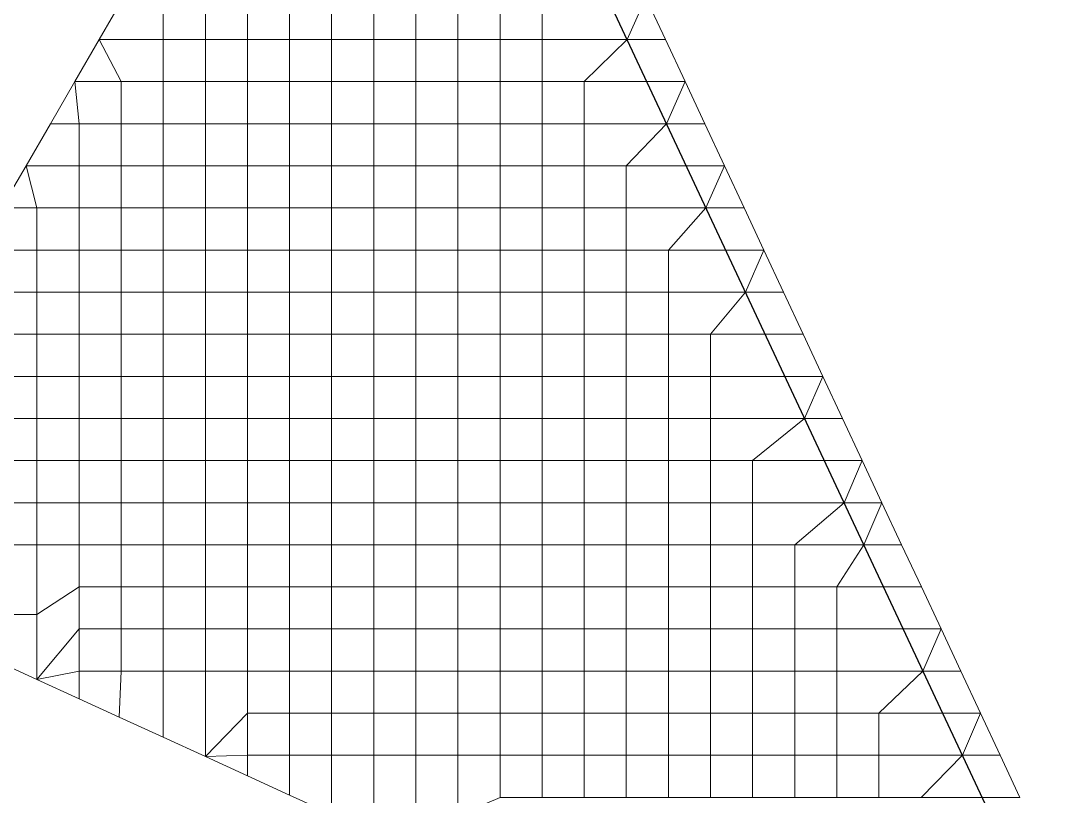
# Model space of a CAD drawing. Header units: inches. Extents: x 0 to 43.9, y -17.3 to 19.6.
# Drawn here: x 36.76 to 42.93, y -14.82 to -10.22 of the extents above; entities that cross this region are included whole.
import ezdxf

# ---------------------------------------------------------------- set-up
doc = ezdxf.new("R2010")
doc.units = ezdxf.units.IN
doc.header["$MEASUREMENT"] = 0
doc.layers.add('SAP.Beam 30X80', color=70, linetype='Continuous', lineweight=30)
doc.layers.add('SAP.Slab 30cm', color=11, linetype='Continuous', lineweight=15)

msp = doc.modelspace()

# ---------------------------------------------------------------- linework, layer by layer
at = {"layer": 'SAP.Beam 30X80'}
msp.add_line((39.06420000000004, -7.561897999999997), (42.93169999999986, -15.816894), dxfattribs=at)
at = {"layer": 'SAP.Slab 30cm'}
for points in [[(37.22438064050857, -10.32675), (37.60499999999986, -10.32675), (37.60499999999986, -10.07675), (37.39540000000005, -10.0313699)], [(37.60499999999986, -10.32675), (37.85499999999986, -10.32675), (37.85499999999986, -10.07675), (37.60499999999986, -10.07675)], [(37.85499999999986, -10.32675), (38.10499999999986, -10.32675), (38.10499999999986, -10.07675), (37.85499999999986, -10.07675)], [(38.10499999999986, -10.32675), (38.35499999999985, -10.32675), (38.35499999999985, -10.07675), (38.10499999999986, -10.07675)], [(38.35499999999985, -10.32675), (38.60499999999986, -10.32675), (38.60499999999986, -10.07675), (38.35499999999985, -10.07675)], [(38.60499999999986, -10.32675), (38.85499999999986, -10.32675), (38.85499999999986, -10.07675), (38.60499999999986, -10.07675)], [(38.85499999999986, -10.32675), (39.10499999999986, -10.32675), (39.10499999999986, -10.07675), (38.85499999999986, -10.07675)], [(39.10499999999986, -10.32675), (39.35499999999986, -10.32675), (39.35499999999986, -10.07675), (39.10499999999986, -10.07675)], [(39.35499999999986, -10.32675), (39.60499999999985, -10.32675), (39.60499999999985, -10.07675), (39.35499999999986, -10.07675)], [(39.60499999999985, -10.32675), (39.85499999999986, -10.32675), (39.85499999999986, -10.07675), (39.60499999999985, -10.07675)], [(39.85499999999986, -10.32675), (40.35954467490957, -10.32675), (40.2424186339036, -10.07675), (39.85499999999986, -10.07675)], [(40.35954467490957, -10.32675), (40.35954467490957, -10.32675), (40.46993455219925, -10.07675), (40.2424186339036, -10.07675)], [(40.35954467490957, -10.32675), (40.58687281399045, -10.32675), (40.46993455219925, -10.07675)], [(37.07963548038144, -10.57675), (37.35499999999986, -10.57675), (37.22438064050857, -10.32675)], [(37.35499999999986, -10.57675), (37.60499999999986, -10.57675), (37.60499999999986, -10.32675), (37.22438064050857, -10.32675)], [(37.60499999999986, -10.57675), (37.85499999999986, -10.57675), (37.85499999999986, -10.32675), (37.60499999999986, -10.32675)], [(37.85499999999986, -10.57675), (38.10499999999986, -10.57675), (38.10499999999986, -10.32675), (37.85499999999986, -10.32675)], [(38.10499999999986, -10.57675), (38.35499999999985, -10.57675), (38.35499999999985, -10.32675), (38.10499999999986, -10.32675)], [(38.35499999999985, -10.57675), (38.60499999999986, -10.57675), (38.60499999999986, -10.32675), (38.35499999999985, -10.32675)], [(38.60499999999986, -10.57675), (38.85499999999986, -10.57675), (38.85499999999986, -10.32675), (38.60499999999986, -10.32675)], [(38.85499999999986, -10.57675), (39.10499999999986, -10.57675), (39.10499999999986, -10.32675), (38.85499999999986, -10.32675)], [(39.10499999999986, -10.57675), (39.35499999999986, -10.57675), (39.35499999999986, -10.32675), (39.10499999999986, -10.32675)], [(39.35499999999986, -10.57675), (39.60499999999985, -10.57675), (39.60499999999985, -10.32675), (39.35499999999986, -10.32675)], [(39.60499999999985, -10.57675), (39.85499999999986, -10.57675), (39.85499999999986, -10.32675), (39.60499999999985, -10.32675)], [(39.85499999999986, -10.57675), (40.10499999999985, -10.57675), (40.35954467490957, -10.32675), (39.85499999999986, -10.32675)], [(40.10499999999985, -10.57675), (40.47667071591553, -10.57675), (40.35954467490957, -10.32675)], [(40.47667071591553, -10.57675), (40.70381107578166, -10.57675), (40.58687281399045, -10.32675), (40.35954467490957, -10.32675)], [(36.93489032025431, -10.82675), (37.10499999999985, -10.82675), (37.07963548038144, -10.57675)], [(37.10499999999985, -10.82675), (37.35499999999986, -10.82675), (37.35499999999986, -10.57675), (37.07963548038144, -10.57675)], [(37.35499999999986, -10.82675), (37.60499999999986, -10.82675), (37.60499999999986, -10.57675), (37.35499999999986, -10.57675)], [(37.60499999999986, -10.82675), (37.85499999999986, -10.82675), (37.85499999999986, -10.57675), (37.60499999999986, -10.57675)], [(37.85499999999986, -10.82675), (38.10499999999986, -10.82675), (38.10499999999986, -10.57675), (37.85499999999986, -10.57675)], [(38.10499999999986, -10.82675), (38.35499999999985, -10.82675), (38.35499999999985, -10.57675), (38.10499999999986, -10.57675)], [(38.35499999999985, -10.82675), (38.60499999999986, -10.82675), (38.60499999999986, -10.57675), (38.35499999999985, -10.57675)], [(38.60499999999986, -10.82675), (38.85499999999986, -10.82675), (38.85499999999986, -10.57675), (38.60499999999986, -10.57675)], [(38.85499999999986, -10.82675), (39.10499999999986, -10.82675), (39.10499999999986, -10.57675), (38.85499999999986, -10.57675)], [(39.10499999999986, -10.82675), (39.35499999999986, -10.82675), (39.35499999999986, -10.57675), (39.10499999999986, -10.57675)], [(39.35499999999986, -10.82675), (39.60499999999985, -10.82675), (39.60499999999985, -10.57675), (39.35499999999986, -10.57675)], [(39.60499999999985, -10.82675), (39.85499999999986, -10.82675), (39.85499999999986, -10.57675), (39.60499999999985, -10.57675)], [(39.85499999999986, -10.82675), (40.10499999999985, -10.82675), (40.10499999999985, -10.57675), (39.85499999999986, -10.57675)], [(40.10499999999985, -10.82675), (40.59379675692148, -10.82675), (40.47667071591553, -10.57675), (40.10499999999985, -10.57675)], [(40.59379675692148, -10.82675), (40.59379675692148, -10.82675), (40.70381107578166, -10.57675), (40.47667071591553, -10.57675)], [(40.59379675692148, -10.82675), (40.82074933757285, -10.82675), (40.70381107578166, -10.57675)], [(36.79014516012717, -11.07675), (37.10499999999985, -11.07675), (37.10499999999985, -10.82675), (36.93489032025431, -10.82675)], [(37.10499999999985, -11.07675), (37.35499999999986, -11.07675), (37.35499999999986, -10.82675), (37.10499999999985, -10.82675)], [(37.35499999999986, -11.07675), (37.60499999999986, -11.07675), (37.60499999999986, -10.82675), (37.35499999999986, -10.82675)], [(37.60499999999986, -11.07675), (37.85499999999986, -11.07675), (37.85499999999986, -10.82675), (37.60499999999986, -10.82675)], [(37.85499999999986, -11.07675), (38.10499999999986, -11.07675), (38.10499999999986, -10.82675), (37.85499999999986, -10.82675)], [(38.10499999999986, -11.07675), (38.35499999999985, -11.07675), (38.35499999999985, -10.82675), (38.10499999999986, -10.82675)], [(38.35499999999985, -11.07675), (38.60499999999986, -11.07675), (38.60499999999986, -10.82675), (38.35499999999985, -10.82675)], [(38.60499999999986, -11.07675), (38.85499999999986, -11.07675), (38.85499999999986, -10.82675), (38.60499999999986, -10.82675)], [(38.85499999999986, -11.07675), (39.10499999999986, -11.07675), (39.10499999999986, -10.82675), (38.85499999999986, -10.82675)], [(39.10499999999986, -11.07675), (39.35499999999986, -11.07675), (39.35499999999986, -10.82675), (39.10499999999986, -10.82675)], [(39.35499999999986, -11.07675), (39.60499999999985, -11.07675), (39.60499999999985, -10.82675), (39.35499999999986, -10.82675)], [(39.60499999999985, -11.07675), (39.85499999999986, -11.07675), (39.85499999999986, -10.82675), (39.60499999999985, -10.82675)], [(39.85499999999986, -11.07675), (40.10499999999985, -11.07675), (40.10499999999985, -10.82675), (39.85499999999986, -10.82675)], [(40.10499999999985, -11.07675), (40.35499999999982, -11.07675), (40.59379675692148, -10.82675), (40.10499999999985, -10.82675)], [(40.35499999999982, -11.07675), (40.71092279792742, -11.07675), (40.59379675692148, -10.82675)], [(40.71092279792742, -11.07675), (40.93768759936405, -11.07675), (40.82074933757285, -10.82675), (40.59379675692148, -10.82675)], [(36.64540000000005, -11.32675), (36.85499999999986, -11.32675), (36.79014516012717, -11.07675)], [(36.85499999999986, -11.32675), (37.10499999999985, -11.32675), (37.10499999999985, -11.07675), (36.79014516012717, -11.07675)], [(37.10499999999985, -11.32675), (37.35499999999986, -11.32675), (37.35499999999986, -11.07675), (37.10499999999985, -11.07675)], [(37.35499999999986, -11.32675), (37.60499999999986, -11.32675), (37.60499999999986, -11.07675), (37.35499999999986, -11.07675)], [(37.60499999999986, -11.32675), (37.85499999999986, -11.32675), (37.85499999999986, -11.07675), (37.60499999999986, -11.07675)], [(37.85499999999986, -11.32675), (38.10499999999986, -11.32675), (38.10499999999986, -11.07675), (37.85499999999986, -11.07675)], [(38.10499999999986, -11.32675), (38.35499999999985, -11.32675), (38.35499999999985, -11.07675), (38.10499999999986, -11.07675)], [(38.35499999999985, -11.32675), (38.60499999999986, -11.32675), (38.60499999999986, -11.07675), (38.35499999999985, -11.07675)], [(38.60499999999986, -11.32675), (38.85499999999986, -11.32675), (38.85499999999986, -11.07675), (38.60499999999986, -11.07675)], [(38.85499999999986, -11.32675), (39.10499999999986, -11.32675), (39.10499999999986, -11.07675), (38.85499999999986, -11.07675)], [(39.10499999999986, -11.32675), (39.35499999999986, -11.32675), (39.35499999999986, -11.07675), (39.10499999999986, -11.07675)], [(39.35499999999986, -11.32675), (39.60499999999985, -11.32675), (39.60499999999985, -11.07675), (39.35499999999986, -11.07675)], [(39.60499999999985, -11.32675), (39.85499999999986, -11.32675), (39.85499999999986, -11.07675), (39.60499999999985, -11.07675)], [(39.85499999999986, -11.32675), (40.10499999999985, -11.32675), (40.10499999999985, -11.07675), (39.85499999999986, -11.07675)], [(40.10499999999985, -11.32675), (40.35499999999982, -11.32675), (40.35499999999982, -11.07675), (40.10499999999985, -11.07675)], [(40.35499999999982, -11.32675), (40.82804883893337, -11.32675), (40.71092279792742, -11.07675), (40.35499999999982, -11.07675)], [(40.82804883893337, -11.32675), (40.82804883893337, -11.32675), (40.93768759936405, -11.07675), (40.71092279792742, -11.07675)], [(40.82804883893337, -11.32675), (41.05462586115526, -11.32675), (40.93768759936406, -11.07675)], [(36.60499999999986, -11.57675), (36.85499999999986, -11.57675), (36.85499999999986, -11.32675), (36.64540000000005, -11.32675)], [(36.85499999999986, -11.57675), (37.10499999999985, -11.57675), (37.10499999999985, -11.32675), (36.85499999999986, -11.32675)], [(37.10499999999985, -11.57675), (37.35499999999986, -11.57675), (37.35499999999986, -11.32675), (37.10499999999985, -11.32675)], [(37.35499999999986, -11.57675), (37.60499999999986, -11.57675), (37.60499999999986, -11.32675), (37.35499999999986, -11.32675)], [(37.60499999999986, -11.57675), (37.85499999999986, -11.57675), (37.85499999999986, -11.32675), (37.60499999999986, -11.32675)], [(37.85499999999986, -11.57675), (38.10499999999986, -11.57675), (38.10499999999986, -11.32675), (37.85499999999986, -11.32675)], [(38.10499999999986, -11.57675), (38.35499999999985, -11.57675), (38.35499999999985, -11.32675), (38.10499999999986, -11.32675)], [(38.35499999999985, -11.57675), (38.60499999999986, -11.57675), (38.60499999999986, -11.32675), (38.35499999999985, -11.32675)], [(38.60499999999986, -11.57675), (38.85499999999986, -11.57675), (38.85499999999986, -11.32675), (38.60499999999986, -11.32675)], [(38.85499999999986, -11.57675), (39.10499999999986, -11.57675), (39.10499999999986, -11.32675), (38.85499999999986, -11.32675)], [(39.10499999999986, -11.57675), (39.35499999999986, -11.57675), (39.35499999999986, -11.32675), (39.10499999999986, -11.32675)], [(39.35499999999986, -11.57675), (39.60499999999985, -11.57675), (39.60499999999985, -11.32675), (39.35499999999986, -11.32675)], [(39.60499999999985, -11.57675), (39.85499999999986, -11.57675), (39.85499999999986, -11.32675), (39.60499999999985, -11.32675)], [(39.85499999999986, -11.57675), (40.10499999999985, -11.57675), (40.10499999999985, -11.32675), (39.85499999999986, -11.32675)], [(40.10499999999985, -11.57675), (40.35499999999982, -11.57675), (40.35499999999982, -11.32675), (40.10499999999985, -11.32675)], [(40.35499999999982, -11.57675), (40.60499999999986, -11.57675), (40.82804883893337, -11.32675), (40.35499999999982, -11.32675)], [(40.60499999999986, -11.57675), (40.94517487993933, -11.57675), (40.82804883893337, -11.32675)], [(40.94517487993933, -11.57675), (41.17156412294646, -11.57675), (41.05462586115526, -11.32675), (40.82804883893337, -11.32675)], [(36.60499999999986, -11.82675), (36.85499999999986, -11.82675), (36.85499999999986, -11.57675), (36.60499999999986, -11.57675)], [(36.85499999999986, -11.82675), (37.10499999999985, -11.82675), (37.10499999999985, -11.57675), (36.85499999999986, -11.57675)], [(37.10499999999985, -11.82675), (37.35499999999986, -11.82675), (37.35499999999986, -11.57675), (37.10499999999985, -11.57675)], [(37.35499999999986, -11.82675), (37.60499999999986, -11.82675), (37.60499999999986, -11.57675), (37.35499999999986, -11.57675)], [(37.60499999999986, -11.82675), (37.85499999999986, -11.82675), (37.85499999999986, -11.57675), (37.60499999999986, -11.57675)], [(37.85499999999986, -11.82675), (38.10499999999986, -11.82675), (38.10499999999986, -11.57675), (37.85499999999986, -11.57675)], [(38.10499999999986, -11.82675), (38.35499999999985, -11.82675), (38.35499999999985, -11.57675), (38.10499999999986, -11.57675)], [(38.35499999999985, -11.82675), (38.60499999999986, -11.82675), (38.60499999999986, -11.57675), (38.35499999999985, -11.57675)], [(38.60499999999986, -11.82675), (38.85499999999986, -11.82675), (38.85499999999986, -11.57675), (38.60499999999986, -11.57675)], [(38.85499999999986, -11.82675), (39.10499999999986, -11.82675), (39.10499999999986, -11.57675), (38.85499999999986, -11.57675)], [(39.10499999999986, -11.82675), (39.35499999999986, -11.82675), (39.35499999999986, -11.57675), (39.10499999999986, -11.57675)], [(39.35499999999986, -11.82675), (39.60499999999985, -11.82675), (39.60499999999985, -11.57675), (39.35499999999986, -11.57675)], [(39.60499999999985, -11.82675), (39.85499999999986, -11.82675), (39.85499999999986, -11.57675), (39.60499999999985, -11.57675)], [(39.85499999999986, -11.82675), (40.10499999999985, -11.82675), (40.10499999999985, -11.57675), (39.85499999999986, -11.57675)], [(40.10499999999985, -11.82675), (40.35499999999982, -11.82675), (40.35499999999982, -11.57675), (40.10499999999985, -11.57675)], [(40.35499999999982, -11.82675), (40.60499999999986, -11.82675), (40.60499999999986, -11.57675), (40.35499999999982, -11.57675)], [(40.60499999999986, -11.82675), (41.06230092094524, -11.82675), (40.94517487993933, -11.57675), (40.60499999999986, -11.57675)], [(41.06230092094524, -11.82675), (41.06230092094524, -11.82675), (41.17156412294646, -11.57675), (40.94517487993933, -11.57675)], [(41.06230092094524, -11.82675), (41.28850238473765, -11.82675), (41.17156412294646, -11.57675)], [(36.60499999999986, -12.07675), (36.85499999999986, -12.07675), (36.85499999999986, -11.82675), (36.60499999999986, -11.82675)], [(36.85499999999986, -12.07675), (37.10499999999985, -12.07675), (37.10499999999985, -11.82675), (36.85499999999986, -11.82675)], [(37.10499999999985, -12.07675), (37.35499999999986, -12.07675), (37.35499999999986, -11.82675), (37.10499999999985, -11.82675)], [(37.35499999999986, -12.07675), (37.60499999999986, -12.07675), (37.60499999999986, -11.82675), (37.35499999999986, -11.82675)], [(37.60499999999986, -12.07675), (37.85499999999986, -12.07675), (37.85499999999986, -11.82675), (37.60499999999986, -11.82675)], [(37.85499999999986, -12.07675), (38.10499999999986, -12.07675), (38.10499999999986, -11.82675), (37.85499999999986, -11.82675)], [(38.10499999999986, -12.07675), (38.35499999999985, -12.07675), (38.35499999999985, -11.82675), (38.10499999999986, -11.82675)], [(38.35499999999985, -12.07675), (38.60499999999986, -12.07675), (38.60499999999986, -11.82675), (38.35499999999985, -11.82675)], [(38.60499999999986, -12.07675), (38.85499999999986, -12.07675), (38.85499999999986, -11.82675), (38.60499999999986, -11.82675)], [(38.85499999999986, -12.07675), (39.10499999999986, -12.07675), (39.10499999999986, -11.82675), (38.85499999999986, -11.82675)], [(39.10499999999986, -12.07675), (39.35499999999986, -12.07675), (39.35499999999986, -11.82675), (39.10499999999986, -11.82675)], [(39.35499999999986, -12.07675), (39.60499999999985, -12.07675), (39.60499999999985, -11.82675), (39.35499999999986, -11.82675)], [(39.60499999999985, -12.07675), (39.85499999999986, -12.07675), (39.85499999999986, -11.82675), (39.60499999999985, -11.82675)], [(39.85499999999986, -12.07675), (40.10499999999985, -12.07675), (40.10499999999985, -11.82675), (39.85499999999986, -11.82675)], [(40.10499999999985, -12.07675), (40.35499999999982, -12.07675), (40.35499999999982, -11.82675), (40.10499999999985, -11.82675)], [(40.35499999999982, -12.07675), (40.60499999999986, -12.07675), (40.60499999999986, -11.82675), (40.35499999999982, -11.82675)], [(40.60499999999986, -12.07675), (40.85499999999984, -12.07675), (41.06230092094524, -11.82675), (40.60499999999986, -11.82675)], [(40.85499999999984, -12.07675), (41.17942696195123, -12.07675), (41.06230092094524, -11.82675)], [(41.17942696195123, -12.07675), (41.40544064652885, -12.07675), (41.28850238473765, -11.82675), (41.06230092094524, -11.82675)], [(36.60499999999986, -12.32675), (36.85499999999986, -12.32675), (36.85499999999986, -12.07675), (36.60499999999986, -12.07675)], [(36.85499999999986, -12.32675), (37.10499999999985, -12.32675), (37.10499999999985, -12.07675), (36.85499999999986, -12.07675)], [(37.10499999999985, -12.32675), (37.35499999999986, -12.32675), (37.35499999999986, -12.07675), (37.10499999999985, -12.07675)], [(37.35499999999986, -12.32675), (37.60499999999986, -12.32675), (37.60499999999986, -12.07675), (37.35499999999986, -12.07675)], [(37.60499999999986, -12.32675), (37.85499999999986, -12.32675), (37.85499999999986, -12.07675), (37.60499999999986, -12.07675)], [(37.85499999999986, -12.32675), (38.10499999999986, -12.32675), (38.10499999999986, -12.07675), (37.85499999999986, -12.07675)], [(38.10499999999986, -12.32675), (38.35499999999985, -12.32675), (38.35499999999985, -12.07675), (38.10499999999986, -12.07675)], [(38.35499999999985, -12.32675), (38.60499999999986, -12.32675), (38.60499999999986, -12.07675), (38.35499999999985, -12.07675)], [(38.60499999999986, -12.32675), (38.85499999999986, -12.32675), (38.85499999999986, -12.07675), (38.60499999999986, -12.07675)], [(38.85499999999986, -12.32675), (39.10499999999986, -12.32675), (39.10499999999986, -12.07675), (38.85499999999986, -12.07675)], [(39.10499999999986, -12.32675), (39.35499999999986, -12.32675), (39.35499999999986, -12.07675), (39.10499999999986, -12.07675)], [(39.35499999999986, -12.32675), (39.60499999999985, -12.32675), (39.60499999999985, -12.07675), (39.35499999999986, -12.07675)], [(39.60499999999985, -12.32675), (39.85499999999986, -12.32675), (39.85499999999986, -12.07675), (39.60499999999985, -12.07675)], [(39.85499999999986, -12.32675), (40.10499999999985, -12.32675), (40.10499999999985, -12.07675), (39.85499999999986, -12.07675)], [(40.10499999999985, -12.32675), (40.35499999999982, -12.32675), (40.35499999999982, -12.07675), (40.10499999999985, -12.07675)], [(40.35499999999982, -12.32675), (40.60499999999986, -12.32675), (40.60499999999986, -12.07675), (40.35499999999982, -12.07675)], [(40.60499999999986, -12.32675), (40.85499999999984, -12.32675), (40.85499999999984, -12.07675), (40.60499999999986, -12.07675)], [(40.85499999999984, -12.32675), (41.29655300295718, -12.32675), (41.17942696195123, -12.07675), (40.85499999999984, -12.07675)], [(41.29655300295718, -12.32675), (41.52237890832007, -12.32675), (41.40544064652885, -12.07675), (41.17942696195123, -12.07675)], [(36.60499999999986, -12.57675), (36.85499999999986, -12.57675), (36.85499999999986, -12.32675), (36.60499999999986, -12.32675)], [(36.85499999999986, -12.57675), (37.10499999999985, -12.57675), (37.10499999999985, -12.32675), (36.85499999999986, -12.32675)], [(37.10499999999985, -12.57675), (37.35499999999986, -12.57675), (37.35499999999986, -12.32675), (37.10499999999985, -12.32675)], [(37.35499999999986, -12.57675), (37.60499999999986, -12.57675), (37.60499999999986, -12.32675), (37.35499999999986, -12.32675)], [(37.60499999999986, -12.57675), (37.85499999999986, -12.57675), (37.85499999999986, -12.32675), (37.60499999999986, -12.32675)], [(37.85499999999986, -12.57675), (38.10499999999986, -12.57675), (38.10499999999986, -12.32675), (37.85499999999986, -12.32675)], [(38.10499999999986, -12.57675), (38.35499999999985, -12.57675), (38.35499999999985, -12.32675), (38.10499999999986, -12.32675)], [(38.35499999999985, -12.57675), (38.60499999999986, -12.57675), (38.60499999999986, -12.32675), (38.35499999999985, -12.32675)], [(38.60499999999986, -12.57675), (38.85499999999986, -12.57675), (38.85499999999986, -12.32675), (38.60499999999986, -12.32675)], [(38.85499999999986, -12.57675), (39.10499999999986, -12.57675), (39.10499999999986, -12.32675), (38.85499999999986, -12.32675)], [(39.10499999999986, -12.57675), (39.35499999999986, -12.57675), (39.35499999999986, -12.32675), (39.10499999999986, -12.32675)], [(39.35499999999986, -12.57675), (39.60499999999985, -12.57675), (39.60499999999985, -12.32675), (39.35499999999986, -12.32675)], [(39.60499999999985, -12.57675), (39.85499999999986, -12.57675), (39.85499999999986, -12.32675), (39.60499999999985, -12.32675)], [(39.85499999999986, -12.57675), (40.10499999999985, -12.57675), (40.10499999999985, -12.32675), (39.85499999999986, -12.32675)], [(40.10499999999985, -12.57675), (40.35499999999982, -12.57675), (40.35499999999982, -12.32675), (40.10499999999985, -12.32675)], [(40.35499999999982, -12.57675), (40.60499999999986, -12.57675), (40.60499999999986, -12.32675), (40.35499999999982, -12.32675)], [(40.60499999999986, -12.57675), (40.85499999999984, -12.57675), (40.85499999999984, -12.32675), (40.60499999999986, -12.32675)], [(40.85499999999984, -12.57675), (41.41367904396313, -12.57675), (41.29655300295718, -12.32675), (40.85499999999984, -12.32675)], [(41.41367904396313, -12.57675), (41.41367904396313, -12.57675), (41.52237890832007, -12.32675), (41.29655300295718, -12.32675)], [(41.41367904396313, -12.57675), (41.63931717011127, -12.57675), (41.52237890832007, -12.32675)], [(36.60499999999986, -12.82675), (36.85499999999986, -12.82675), (36.85499999999986, -12.57675), (36.60499999999986, -12.57675)], [(36.85499999999986, -12.82675), (37.10499999999985, -12.82675), (37.10499999999985, -12.57675), (36.85499999999986, -12.57675)], [(37.10499999999985, -12.82675), (37.35499999999986, -12.82675), (37.35499999999986, -12.57675), (37.10499999999985, -12.57675)], [(37.35499999999986, -12.82675), (37.60499999999986, -12.82675), (37.60499999999986, -12.57675), (37.35499999999986, -12.57675)], [(37.60499999999986, -12.82675), (37.85499999999986, -12.82675), (37.85499999999986, -12.57675), (37.60499999999986, -12.57675)], [(37.85499999999986, -12.82675), (38.10499999999986, -12.82675), (38.10499999999986, -12.57675), (37.85499999999986, -12.57675)], [(38.10499999999986, -12.82675), (38.35499999999985, -12.82675), (38.35499999999985, -12.57675), (38.10499999999986, -12.57675)], [(38.35499999999985, -12.82675), (38.60499999999986, -12.82675), (38.60499999999986, -12.57675), (38.35499999999985, -12.57675)], [(38.60499999999986, -12.82675), (38.85499999999986, -12.82675), (38.85499999999986, -12.57675), (38.60499999999986, -12.57675)], [(38.85499999999986, -12.82675), (39.10499999999986, -12.82675), (39.10499999999986, -12.57675), (38.85499999999986, -12.57675)], [(39.10499999999986, -12.82675), (39.35499999999986, -12.82675), (39.35499999999986, -12.57675), (39.10499999999986, -12.57675)], [(39.35499999999986, -12.82675), (39.60499999999985, -12.82675), (39.60499999999985, -12.57675), (39.35499999999986, -12.57675)], [(39.60499999999985, -12.82675), (39.85499999999986, -12.82675), (39.85499999999986, -12.57675), (39.60499999999985, -12.57675)], [(39.85499999999986, -12.82675), (40.10499999999985, -12.82675), (40.10499999999985, -12.57675), (39.85499999999986, -12.57675)], [(40.10499999999985, -12.82675), (40.35499999999982, -12.82675), (40.35499999999982, -12.57675), (40.10499999999985, -12.57675)], [(40.35499999999982, -12.82675), (40.60499999999986, -12.82675), (40.60499999999986, -12.57675), (40.35499999999982, -12.57675)], [(40.60499999999986, -12.82675), (40.85499999999984, -12.82675), (40.85499999999984, -12.57675), (40.60499999999986, -12.57675)], [(40.85499999999984, -12.82675), (41.10499999999984, -12.82675), (41.41367904396313, -12.57675), (40.85499999999984, -12.57675)], [(41.10499999999984, -12.82675), (41.53080508496907, -12.82675), (41.41367904396313, -12.57675)], [(41.53080508496907, -12.82675), (41.75625543190249, -12.82675), (41.63931717011127, -12.57675), (41.41367904396313, -12.57675)], [(36.60499999999986, -13.07675), (36.85499999999986, -13.07675), (36.85499999999986, -12.82675), (36.60499999999986, -12.82675)], [(36.85499999999986, -13.07675), (37.10499999999985, -13.07675), (37.10499999999985, -12.82675), (36.85499999999986, -12.82675)], [(37.10499999999985, -13.07675), (37.35499999999986, -13.07675), (37.35499999999986, -12.82675), (37.10499999999985, -12.82675)], [(37.35499999999986, -13.07675), (37.60499999999986, -13.07675), (37.60499999999986, -12.82675), (37.35499999999986, -12.82675)], [(37.60499999999986, -13.07675), (37.85499999999986, -13.07675), (37.85499999999986, -12.82675), (37.60499999999986, -12.82675)], [(37.85499999999986, -13.07675), (38.10499999999986, -13.07675), (38.10499999999986, -12.82675), (37.85499999999986, -12.82675)], [(38.10499999999986, -13.07675), (38.35499999999985, -13.07675), (38.35499999999985, -12.82675), (38.10499999999986, -12.82675)], [(38.35499999999985, -13.07675), (38.60499999999986, -13.07675), (38.60499999999986, -12.82675), (38.35499999999985, -12.82675)], [(38.60499999999986, -13.07675), (38.85499999999986, -13.07675), (38.85499999999986, -12.82675), (38.60499999999986, -12.82675)], [(38.85499999999986, -13.07675), (39.10499999999986, -13.07675), (39.10499999999986, -12.82675), (38.85499999999986, -12.82675)], [(39.10499999999986, -13.07675), (39.35499999999986, -13.07675), (39.35499999999986, -12.82675), (39.10499999999986, -12.82675)], [(39.35499999999986, -13.07675), (39.60499999999985, -13.07675), (39.60499999999985, -12.82675), (39.35499999999986, -12.82675)], [(39.60499999999985, -13.07675), (39.85499999999986, -13.07675), (39.85499999999986, -12.82675), (39.60499999999985, -12.82675)], [(39.85499999999986, -13.07675), (40.10499999999985, -13.07675), (40.10499999999985, -12.82675), (39.85499999999986, -12.82675)], [(40.10499999999985, -13.07675), (40.35499999999982, -13.07675), (40.35499999999982, -12.82675), (40.10499999999985, -12.82675)], [(40.35499999999982, -13.07675), (40.60499999999986, -13.07675), (40.60499999999986, -12.82675), (40.35499999999982, -12.82675)], [(40.60499999999986, -13.07675), (40.85499999999984, -13.07675), (40.85499999999984, -12.82675), (40.60499999999986, -12.82675)], [(40.85499999999984, -13.07675), (41.10499999999984, -13.07675), (41.10499999999984, -12.82675), (40.85499999999984, -12.82675)], [(41.10499999999984, -13.07675), (41.64793112597502, -13.07675), (41.53080508496907, -12.82675), (41.10499999999984, -12.82675)], [(41.64793112597502, -13.07675), (41.64793112597502, -13.07675), (41.75625543190249, -12.82675), (41.53080508496907, -12.82675)], [(41.64793112597502, -13.07675), (41.87319369369368, -13.07675), (41.75625543190249, -12.82675)], [(36.60499999999986, -13.32675), (36.85499999999986, -13.32675), (36.85499999999986, -13.07675), (36.60499999999986, -13.07675)], [(36.85499999999986, -13.32675), (37.10499999999985, -13.32675), (37.10499999999985, -13.07675), (36.85499999999986, -13.07675)], [(37.10499999999985, -13.32675), (37.35499999999986, -13.32675), (37.35499999999986, -13.07675), (37.10499999999985, -13.07675)], [(37.35499999999986, -13.32675), (37.60499999999986, -13.32675), (37.60499999999986, -13.07675), (37.35499999999986, -13.07675)], [(37.60499999999986, -13.32675), (37.85499999999986, -13.32675), (37.85499999999986, -13.07675), (37.60499999999986, -13.07675)], [(37.85499999999986, -13.32675), (38.10499999999986, -13.32675), (38.10499999999986, -13.07675), (37.85499999999986, -13.07675)], [(38.10499999999986, -13.32675), (38.35499999999985, -13.32675), (38.35499999999985, -13.07675), (38.10499999999986, -13.07675)], [(38.35499999999985, -13.32675), (38.60499999999986, -13.32675), (38.60499999999986, -13.07675), (38.35499999999985, -13.07675)], [(38.60499999999986, -13.32675), (38.85499999999986, -13.32675), (38.85499999999986, -13.07675), (38.60499999999986, -13.07675)], [(38.85499999999986, -13.32675), (39.10499999999986, -13.32675), (39.10499999999986, -13.07675), (38.85499999999986, -13.07675)], [(39.10499999999986, -13.32675), (39.35499999999986, -13.32675), (39.35499999999986, -13.07675), (39.10499999999986, -13.07675)], [(39.35499999999986, -13.32675), (39.60499999999985, -13.32675), (39.60499999999985, -13.07675), (39.35499999999986, -13.07675)], [(39.60499999999985, -13.32675), (39.85499999999986, -13.32675), (39.85499999999986, -13.07675), (39.60499999999985, -13.07675)], [(39.85499999999986, -13.32675), (40.10499999999985, -13.32675), (40.10499999999985, -13.07675), (39.85499999999986, -13.07675)], [(40.10499999999985, -13.32675), (40.35499999999982, -13.32675), (40.35499999999982, -13.07675), (40.10499999999985, -13.07675)], [(40.35499999999982, -13.32675), (40.60499999999986, -13.32675), (40.60499999999986, -13.07675), (40.35499999999982, -13.07675)], [(40.60499999999986, -13.32675), (40.85499999999984, -13.32675), (40.85499999999984, -13.07675), (40.60499999999986, -13.07675)], [(40.85499999999984, -13.32675), (41.10499999999984, -13.32675), (41.10499999999984, -13.07675), (40.85499999999984, -13.07675)], [(41.10499999999984, -13.32675), (41.35499999999985, -13.32675), (41.64793112597502, -13.07675), (41.10499999999984, -13.07675)], [(41.35499999999985, -13.32675), (41.76505716698097, -13.32675), (41.64793112597502, -13.07675)], [(41.76505716698097, -13.32675), (41.76505716698097, -13.32675), (41.87319369369368, -13.07675), (41.64793112597502, -13.07675)], [(41.76505716698097, -13.32675), (41.9901319554849, -13.32675), (41.87319369369368, -13.07675)], [(36.60499999999986, -13.74098670668955), (36.85499999999986, -13.74098670668955), (36.85499999999986, -13.32675), (36.60499999999986, -13.32675)], [(36.85499999999986, -13.74098670668955), (37.10499999999985, -13.57675), (37.10499999999985, -13.32675), (36.85499999999986, -13.32675)], [(37.10499999999985, -13.57675), (37.35499999999986, -13.57675), (37.35499999999986, -13.32675), (37.10499999999985, -13.32675)], [(37.35499999999986, -13.57675), (37.60499999999986, -13.57675), (37.60499999999986, -13.32675), (37.35499999999986, -13.32675)], [(37.60499999999986, -13.57675), (37.85499999999986, -13.57675), (37.85499999999986, -13.32675), (37.60499999999986, -13.32675)], [(37.85499999999986, -13.57675), (38.10499999999986, -13.57675), (38.10499999999986, -13.32675), (37.85499999999986, -13.32675)], [(38.10499999999986, -13.57675), (38.35499999999985, -13.57675), (38.35499999999985, -13.32675), (38.10499999999986, -13.32675)], [(38.35499999999985, -13.57675), (38.60499999999986, -13.57675), (38.60499999999986, -13.32675), (38.35499999999985, -13.32675)], [(38.60499999999986, -13.57675), (38.85499999999986, -13.57675), (38.85499999999986, -13.32675), (38.60499999999986, -13.32675)], [(38.85499999999986, -13.57675), (39.10499999999986, -13.57675), (39.10499999999986, -13.32675), (38.85499999999986, -13.32675)], [(39.10499999999986, -13.57675), (39.35499999999986, -13.57675), (39.35499999999986, -13.32675), (39.10499999999986, -13.32675)], [(39.35499999999986, -13.57675), (39.60499999999985, -13.57675), (39.60499999999985, -13.32675), (39.35499999999986, -13.32675)], [(39.60499999999985, -13.57675), (39.85499999999986, -13.57675), (39.85499999999986, -13.32675), (39.60499999999985, -13.32675)], [(39.85499999999986, -13.57675), (40.10499999999985, -13.57675), (40.10499999999985, -13.32675), (39.85499999999986, -13.32675)], [(40.10499999999985, -13.57675), (40.35499999999982, -13.57675), (40.35499999999982, -13.32675), (40.10499999999985, -13.32675)], [(40.35499999999982, -13.57675), (40.60499999999986, -13.57675), (40.60499999999986, -13.32675), (40.35499999999982, -13.32675)], [(40.60499999999986, -13.57675), (40.85499999999984, -13.57675), (40.85499999999984, -13.32675), (40.60499999999986, -13.32675)], [(40.85499999999984, -13.57675), (41.10499999999984, -13.57675), (41.10499999999984, -13.32675), (40.85499999999984, -13.32675)], [(41.10499999999984, -13.57675), (41.35499999999985, -13.57675), (41.35499999999985, -13.32675), (41.10499999999984, -13.32675)], [(41.35499999999985, -13.57675), (41.60499999999982, -13.57675), (41.76505716698097, -13.32675), (41.35499999999985, -13.32675)], [(41.60499999999982, -13.57675), (41.88218320798692, -13.57675), (41.76505716698097, -13.32675)], [(41.88218320798692, -13.57675), (42.1070702172761, -13.57675), (41.9901319554849, -13.32675), (41.76505716698097, -13.32675)], [(36.85499999999986, -14.12692152658661), (37.10499999999985, -13.82675), (37.10499999999985, -13.57675), (36.85499999999986, -13.74098670668955)], [(37.10499999999985, -13.82675), (37.35499999999986, -13.82675), (37.35499999999986, -13.57675), (37.10499999999985, -13.57675)], [(37.35499999999986, -13.82675), (37.60499999999986, -13.82675), (37.60499999999986, -13.57675), (37.35499999999986, -13.57675)], [(37.60499999999986, -13.82675), (37.85499999999986, -13.82675), (37.85499999999986, -13.57675), (37.60499999999986, -13.57675)], [(37.85499999999986, -13.82675), (38.10499999999986, -13.82675), (38.10499999999986, -13.57675), (37.85499999999986, -13.57675)], [(38.10499999999986, -13.82675), (38.35499999999985, -13.82675), (38.35499999999985, -13.57675), (38.10499999999986, -13.57675)], [(38.35499999999985, -13.82675), (38.60499999999986, -13.82675), (38.60499999999986, -13.57675), (38.35499999999985, -13.57675)], [(38.60499999999986, -13.82675), (38.85499999999986, -13.82675), (38.85499999999986, -13.57675), (38.60499999999986, -13.57675)], [(38.85499999999986, -13.82675), (39.10499999999986, -13.82675), (39.10499999999986, -13.57675), (38.85499999999986, -13.57675)], [(39.10499999999986, -13.82675), (39.35499999999986, -13.82675), (39.35499999999986, -13.57675), (39.10499999999986, -13.57675)], [(39.35499999999986, -13.82675), (39.60499999999985, -13.82675), (39.60499999999985, -13.57675), (39.35499999999986, -13.57675)], [(39.60499999999985, -13.82675), (39.85499999999986, -13.82675), (39.85499999999986, -13.57675), (39.60499999999985, -13.57675)], [(39.85499999999986, -13.82675), (40.10499999999985, -13.82675), (40.10499999999985, -13.57675), (39.85499999999986, -13.57675)], [(40.10499999999985, -13.82675), (40.35499999999982, -13.82675), (40.35499999999982, -13.57675), (40.10499999999985, -13.57675)], [(40.35499999999982, -13.82675), (40.60499999999986, -13.82675), (40.60499999999986, -13.57675), (40.35499999999982, -13.57675)], [(40.60499999999986, -13.82675), (40.85499999999984, -13.82675), (40.85499999999984, -13.57675), (40.60499999999986, -13.57675)], [(40.85499999999984, -13.82675), (41.10499999999984, -13.82675), (41.10499999999984, -13.57675), (40.85499999999984, -13.57675)], [(41.10499999999984, -13.82675), (41.35499999999985, -13.82675), (41.35499999999985, -13.57675), (41.10499999999984, -13.57675)], [(41.35499999999985, -13.82675), (41.60499999999982, -13.82675), (41.60499999999982, -13.57675), (41.35499999999985, -13.57675)], [(41.60499999999982, -13.82675), (41.99930924899287, -13.82675), (41.88218320798692, -13.57675), (41.60499999999982, -13.57675)], [(41.99930924899287, -13.82675), (42.22400847906729, -13.82675), (42.1070702172761, -13.57675), (41.88218320798692, -13.57675)], [(36.65143527204491, -14.03386835334477), (36.85499999999986, -14.12692152658661), (36.85499999999986, -13.74098670668955), (36.60499999999986, -13.74098670668955)], [(36.85499999999986, -14.12692152658661), (37.10499999999985, -14.07675), (37.10499999999985, -13.82675), (36.85499999999986, -14.12692152658661)], [(37.10499999999985, -14.07675), (37.35499999999986, -14.07675), (37.35499999999986, -13.82675), (37.10499999999985, -13.82675)], [(37.35499999999986, -14.07675), (37.60499999999986, -14.07675), (37.60499999999986, -13.82675), (37.35499999999986, -13.82675)], [(37.60499999999986, -14.07675), (37.85499999999986, -14.07675), (37.85499999999986, -13.82675), (37.60499999999986, -13.82675)], [(37.85499999999986, -14.07675), (38.10499999999986, -14.07675), (38.10499999999986, -13.82675), (37.85499999999986, -13.82675)], [(38.10499999999986, -14.07675), (38.35499999999985, -14.07675), (38.35499999999985, -13.82675), (38.10499999999986, -13.82675)], [(38.35499999999985, -14.07675), (38.60499999999986, -14.07675), (38.60499999999986, -13.82675), (38.35499999999985, -13.82675)], [(38.60499999999986, -14.07675), (38.85499999999986, -14.07675), (38.85499999999986, -13.82675), (38.60499999999986, -13.82675)], [(38.85499999999986, -14.07675), (39.10499999999986, -14.07675), (39.10499999999986, -13.82675), (38.85499999999986, -13.82675)], [(39.10499999999986, -14.07675), (39.35499999999986, -14.07675), (39.35499999999986, -13.82675), (39.10499999999986, -13.82675)], [(39.35499999999986, -14.07675), (39.60499999999985, -14.07675), (39.60499999999985, -13.82675), (39.35499999999986, -13.82675)], [(39.60499999999985, -14.07675), (39.85499999999986, -14.07675), (39.85499999999986, -13.82675), (39.60499999999985, -13.82675)], [(39.85499999999986, -14.07675), (40.10499999999985, -14.07675), (40.10499999999985, -13.82675), (39.85499999999986, -13.82675)], [(40.10499999999985, -14.07675), (40.35499999999982, -14.07675), (40.35499999999982, -13.82675), (40.10499999999985, -13.82675)], [(40.35499999999982, -14.07675), (40.60499999999986, -14.07675), (40.60499999999986, -13.82675), (40.35499999999982, -13.82675)], [(40.60499999999986, -14.07675), (40.85499999999984, -14.07675), (40.85499999999984, -13.82675), (40.60499999999986, -13.82675)], [(40.85499999999984, -14.07675), (41.10499999999984, -14.07675), (41.10499999999984, -13.82675), (40.85499999999984, -13.82675)], [(41.10499999999984, -14.07675), (41.35499999999985, -14.07675), (41.35499999999985, -13.82675), (41.10499999999984, -13.82675)], [(41.35499999999985, -14.07675), (41.60499999999982, -14.07675), (41.60499999999982, -13.82675), (41.35499999999985, -13.82675)], [(41.60499999999982, -14.07675), (42.11643528999881, -14.07675), (41.99930924899287, -13.82675), (41.60499999999982, -13.82675)], [(42.11643528999881, -14.07675), (42.11643528999881, -14.07675), (42.22400847906729, -13.82675), (41.99930924899287, -13.82675)], [(42.11643528999881, -14.07675), (42.3409467408585, -14.07675), (42.22400847906729, -13.82675)], [(36.85499999999986, -14.12692152658661), (37.10499999999985, -14.2412011149228), (37.10499999999985, -14.07675), (36.85499999999986, -14.12692152658661)], [(37.10499999999985, -14.2412011149228), (37.34413664446993, -14.35051486406736), (37.35499999999986, -14.07675), (37.10499999999985, -14.07675)], [(37.34413664446993, -14.35051486406736), (37.60499999999986, -14.46976029159519), (37.60499999999986, -14.07675), (37.35499999999986, -14.07675)], [(37.60499999999986, -14.46976029159519), (37.85499999999986, -14.58403987993138), (37.85499999999986, -14.07675), (37.60499999999986, -14.07675)], [(37.85499999999986, -14.58403987993138), (38.10499999999986, -14.32675), (38.10499999999986, -14.07675), (37.85499999999986, -14.07675)], [(38.10499999999986, -14.32675), (38.35499999999985, -14.32675), (38.35499999999985, -14.07675), (38.10499999999986, -14.07675)], [(38.35499999999985, -14.32675), (38.60499999999986, -14.32675), (38.60499999999986, -14.07675), (38.35499999999985, -14.07675)], [(38.60499999999986, -14.32675), (38.85499999999986, -14.32675), (38.85499999999986, -14.07675), (38.60499999999986, -14.07675)], [(38.85499999999986, -14.32675), (39.10499999999986, -14.32675), (39.10499999999986, -14.07675), (38.85499999999986, -14.07675)], [(39.10499999999986, -14.32675), (39.35499999999986, -14.32675), (39.35499999999986, -14.07675), (39.10499999999986, -14.07675)], [(39.35499999999986, -14.32675), (39.60499999999985, -14.32675), (39.60499999999985, -14.07675), (39.35499999999986, -14.07675)], [(39.60499999999985, -14.32675), (39.85499999999986, -14.32675), (39.85499999999986, -14.07675), (39.60499999999985, -14.07675)], [(39.85499999999986, -14.32675), (40.10499999999985, -14.32675), (40.10499999999985, -14.07675), (39.85499999999986, -14.07675)], [(40.10499999999985, -14.32675), (40.35499999999982, -14.32675), (40.35499999999982, -14.07675), (40.10499999999985, -14.07675)], [(40.35499999999982, -14.32675), (40.60499999999986, -14.32675), (40.60499999999986, -14.07675), (40.35499999999982, -14.07675)], [(40.60499999999986, -14.32675), (40.85499999999984, -14.32675), (40.85499999999984, -14.07675), (40.60499999999986, -14.07675)], [(40.85499999999984, -14.32675), (41.10499999999984, -14.32675), (41.10499999999984, -14.07675), (40.85499999999984, -14.07675)], [(41.10499999999984, -14.32675), (41.35499999999985, -14.32675), (41.35499999999985, -14.07675), (41.10499999999984, -14.07675)], [(41.35499999999985, -14.32675), (41.60499999999982, -14.32675), (41.60499999999982, -14.07675), (41.35499999999985, -14.07675)], [(41.60499999999982, -14.32675), (41.85499999999986, -14.32675), (42.11643528999881, -14.07675), (41.60499999999982, -14.07675)], [(41.85499999999986, -14.32675), (42.23356133100478, -14.32675), (42.11643528999881, -14.07675)], [(42.23356133100478, -14.32675), (42.4578850026497, -14.32675), (42.3409467408585, -14.07675), (42.11643528999881, -14.07675)], [(37.85499999999986, -14.58403987993138), (38.10499999999986, -14.57675), (38.10499999999986, -14.32675), (37.85499999999986, -14.58403987993138)], [(38.10499999999986, -14.57675), (38.35499999999985, -14.57675), (38.35499999999985, -14.32675), (38.10499999999986, -14.32675)], [(38.35499999999985, -14.57675), (38.60499999999986, -14.57675), (38.60499999999986, -14.32675), (38.35499999999985, -14.32675)], [(38.60499999999986, -14.57675), (38.85499999999986, -14.57675), (38.85499999999986, -14.32675), (38.60499999999986, -14.32675)], [(38.85499999999986, -14.57675), (39.10499999999986, -14.57675), (39.10499999999986, -14.32675), (38.85499999999986, -14.32675)], [(39.10499999999986, -14.57675), (39.35499999999986, -14.57675), (39.35499999999986, -14.32675), (39.10499999999986, -14.32675)], [(39.35499999999986, -14.57675), (39.60499999999985, -14.57675), (39.60499999999985, -14.32675), (39.35499999999986, -14.32675)], [(39.60499999999985, -14.57675), (39.85499999999986, -14.57675), (39.85499999999986, -14.32675), (39.60499999999985, -14.32675)], [(39.85499999999986, -14.57675), (40.10499999999985, -14.57675), (40.10499999999985, -14.32675), (39.85499999999986, -14.32675)], [(40.10499999999985, -14.57675), (40.35499999999982, -14.57675), (40.35499999999982, -14.32675), (40.10499999999985, -14.32675)], [(40.35499999999982, -14.57675), (40.60499999999986, -14.57675), (40.60499999999986, -14.32675), (40.35499999999982, -14.32675)], [(40.60499999999986, -14.57675), (40.85499999999984, -14.57675), (40.85499999999984, -14.32675), (40.60499999999986, -14.32675)], [(40.85499999999984, -14.57675), (41.10499999999984, -14.57675), (41.10499999999984, -14.32675), (40.85499999999984, -14.32675)], [(41.10499999999984, -14.57675), (41.35499999999985, -14.57675), (41.35499999999985, -14.32675), (41.10499999999984, -14.32675)], [(41.35499999999985, -14.57675), (41.60499999999982, -14.57675), (41.60499999999982, -14.32675), (41.35499999999985, -14.32675)], [(41.60499999999982, -14.57675), (41.85499999999986, -14.57675), (41.85499999999986, -14.32675), (41.60499999999982, -14.32675)], [(41.85499999999986, -14.57675), (42.3506873720107, -14.57675), (42.23356133100478, -14.32675), (41.85499999999986, -14.32675)], [(42.3506873720107, -14.57675), (42.3506873720107, -14.57675), (42.4578850026497, -14.32675), (42.23356133100478, -14.32675)], [(42.3506873720107, -14.57675), (42.57482326444092, -14.57675), (42.4578850026497, -14.32675)], [(37.85499999999986, -14.58403987993138), (38.10629711707804, -14.69891240429046), (38.10499999999986, -14.57675), (37.85499999999986, -14.58403987993138)], [(38.10629711707804, -14.69891240429046), (38.35499999999985, -14.81259905660377), (38.35499999999985, -14.57675), (38.10499999999986, -14.57675)], [(38.35499999999985, -14.81259905660377), (38.60499999999986, -14.92687864493996), (38.60499999999986, -14.57675), (38.35499999999985, -14.57675)], [(38.60499999999986, -14.92687864493996), (38.85499999999986, -15.04115823327615), (38.85499999999986, -14.57675), (38.60499999999986, -14.57675)], [(38.85499999999986, -15.04115823327615), (39.10499999999986, -14.93395411663807), (39.10499999999986, -14.57675), (38.85499999999986, -14.57675)], [(39.10499999999986, -14.93395411663807), (39.35499999999986, -14.93395411663807), (39.35499999999986, -14.57675), (39.10499999999986, -14.57675)], [(39.35499999999986, -14.93395411663807), (39.60499999999985, -14.82675), (39.60499999999985, -14.57675), (39.35499999999986, -14.57675)], [(39.60499999999985, -14.82675), (39.85499999999986, -14.82675), (39.85499999999986, -14.57675), (39.60499999999985, -14.57675)], [(39.85499999999986, -14.82675), (40.10499999999985, -14.82675), (40.10499999999985, -14.57675), (39.85499999999986, -14.57675)], [(40.10499999999985, -14.82675), (40.35499999999982, -14.82675), (40.35499999999982, -14.57675), (40.10499999999985, -14.57675)], [(40.35499999999982, -14.82675), (40.60499999999986, -14.82675), (40.60499999999986, -14.57675), (40.35499999999982, -14.57675)], [(40.60499999999986, -14.82675), (40.85499999999984, -14.82675), (40.85499999999984, -14.57675), (40.60499999999986, -14.57675)], [(40.85499999999984, -14.82675), (41.10499999999984, -14.82675), (41.10499999999984, -14.57675), (40.85499999999984, -14.57675)], [(41.10499999999984, -14.82675), (41.35499999999985, -14.82675), (41.35499999999985, -14.57675), (41.10499999999984, -14.57675)], [(41.35499999999985, -14.82675), (41.60499999999982, -14.82675), (41.60499999999982, -14.57675), (41.35499999999985, -14.57675)], [(41.60499999999982, -14.82675), (41.85499999999986, -14.82675), (41.85499999999986, -14.57675), (41.60499999999982, -14.57675)], [(41.85499999999986, -14.82675), (42.10499999999984, -14.82675), (42.3506873720107, -14.57675), (41.85499999999986, -14.57675)], [(42.10499999999984, -14.82675), (42.46781341301669, -14.82675), (42.3506873720107, -14.57675)], [(42.46781341301669, -14.82675), (42.69176152623212, -14.82675), (42.57482326444092, -14.57675), (42.3506873720107, -14.57675)]]:
    msp.add_3dface(points, dxfattribs=at)

doc.saveas('drawing.dxf')
